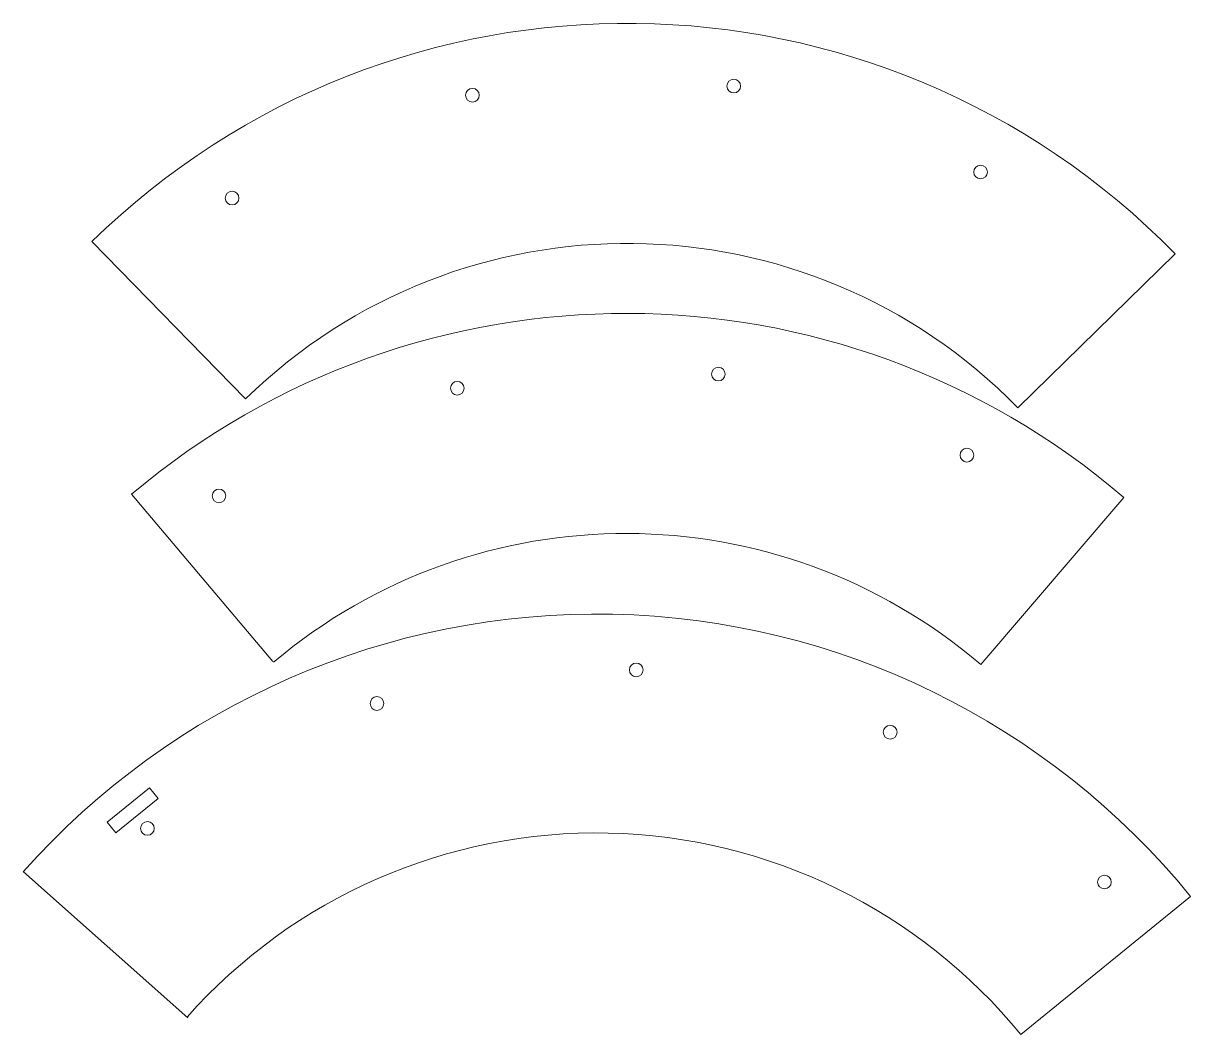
# Model space of a CAD drawing. Header units: inches. Extents: x 0.2 to 21.6, y 4.9 to 23.4.
import ezdxf

# ---------------------------------------------------------------- set-up
doc = ezdxf.new("R2010")
doc.units = ezdxf.units.IN
doc.header["$MEASUREMENT"] = 0
doc.layers.add('cut', color=6, linetype='Continuous', lineweight=0)

msp = doc.modelspace()

# ---------------------------------------------------------------- linework, layer by layer
at = {"layer": 'cut'}
for p, q in [((4.306, 16.507), (1.495, 19.382)), ((18.418, 16.347), (21.293, 19.157)), ((4.802, 11.711), (2.221, 14.767)), ((20.353, 14.709), (17.74, 11.654)), ((2.55, 9.402), (1.775, 8.771)), ((2.708, 9.208), (2.55, 9.402)), ((2.708, 9.208), (1.932, 8.577)), ((1.775, 8.771), (1.932, 8.577)), ((3.253, 5.198), (0.245, 7.866)), ((21.576, 7.416), (18.474, 4.891))]:
    msp.add_line(p, q, dxfattribs=at)
for centre in [(13.226, 22.223), (8.451, 22.057), (17.738, 20.654), (4.059, 20.177), (12.945, 16.961), (8.175, 16.702), (17.487, 15.48), (3.82, 14.736), (11.445, 11.557), (6.707, 10.942), (16.085, 10.418), (2.511, 8.658), (20, 7.68)]:
    msp.add_circle(centre, 0.125, dxfattribs=at)
for centre, radius, start, end in [((11.282, 9.371), 14, 44.3492, 134.3492), ((11.282, 9.371), 9.979, 44.3492, 134.3492), ((11.253, 4.07), 14, 49.4576, 130.1753), ((11.253, 4.07), 9.979, 49.4576, 130.1753), ((10.719, -1.423), 14, 39.1521, 138.4344), ((10.719, -1.423), 10, 39.1521, 138.4344)]:
    msp.add_arc(centre, radius, start, end, dxfattribs=at)

doc.saveas('drawing.dxf')
